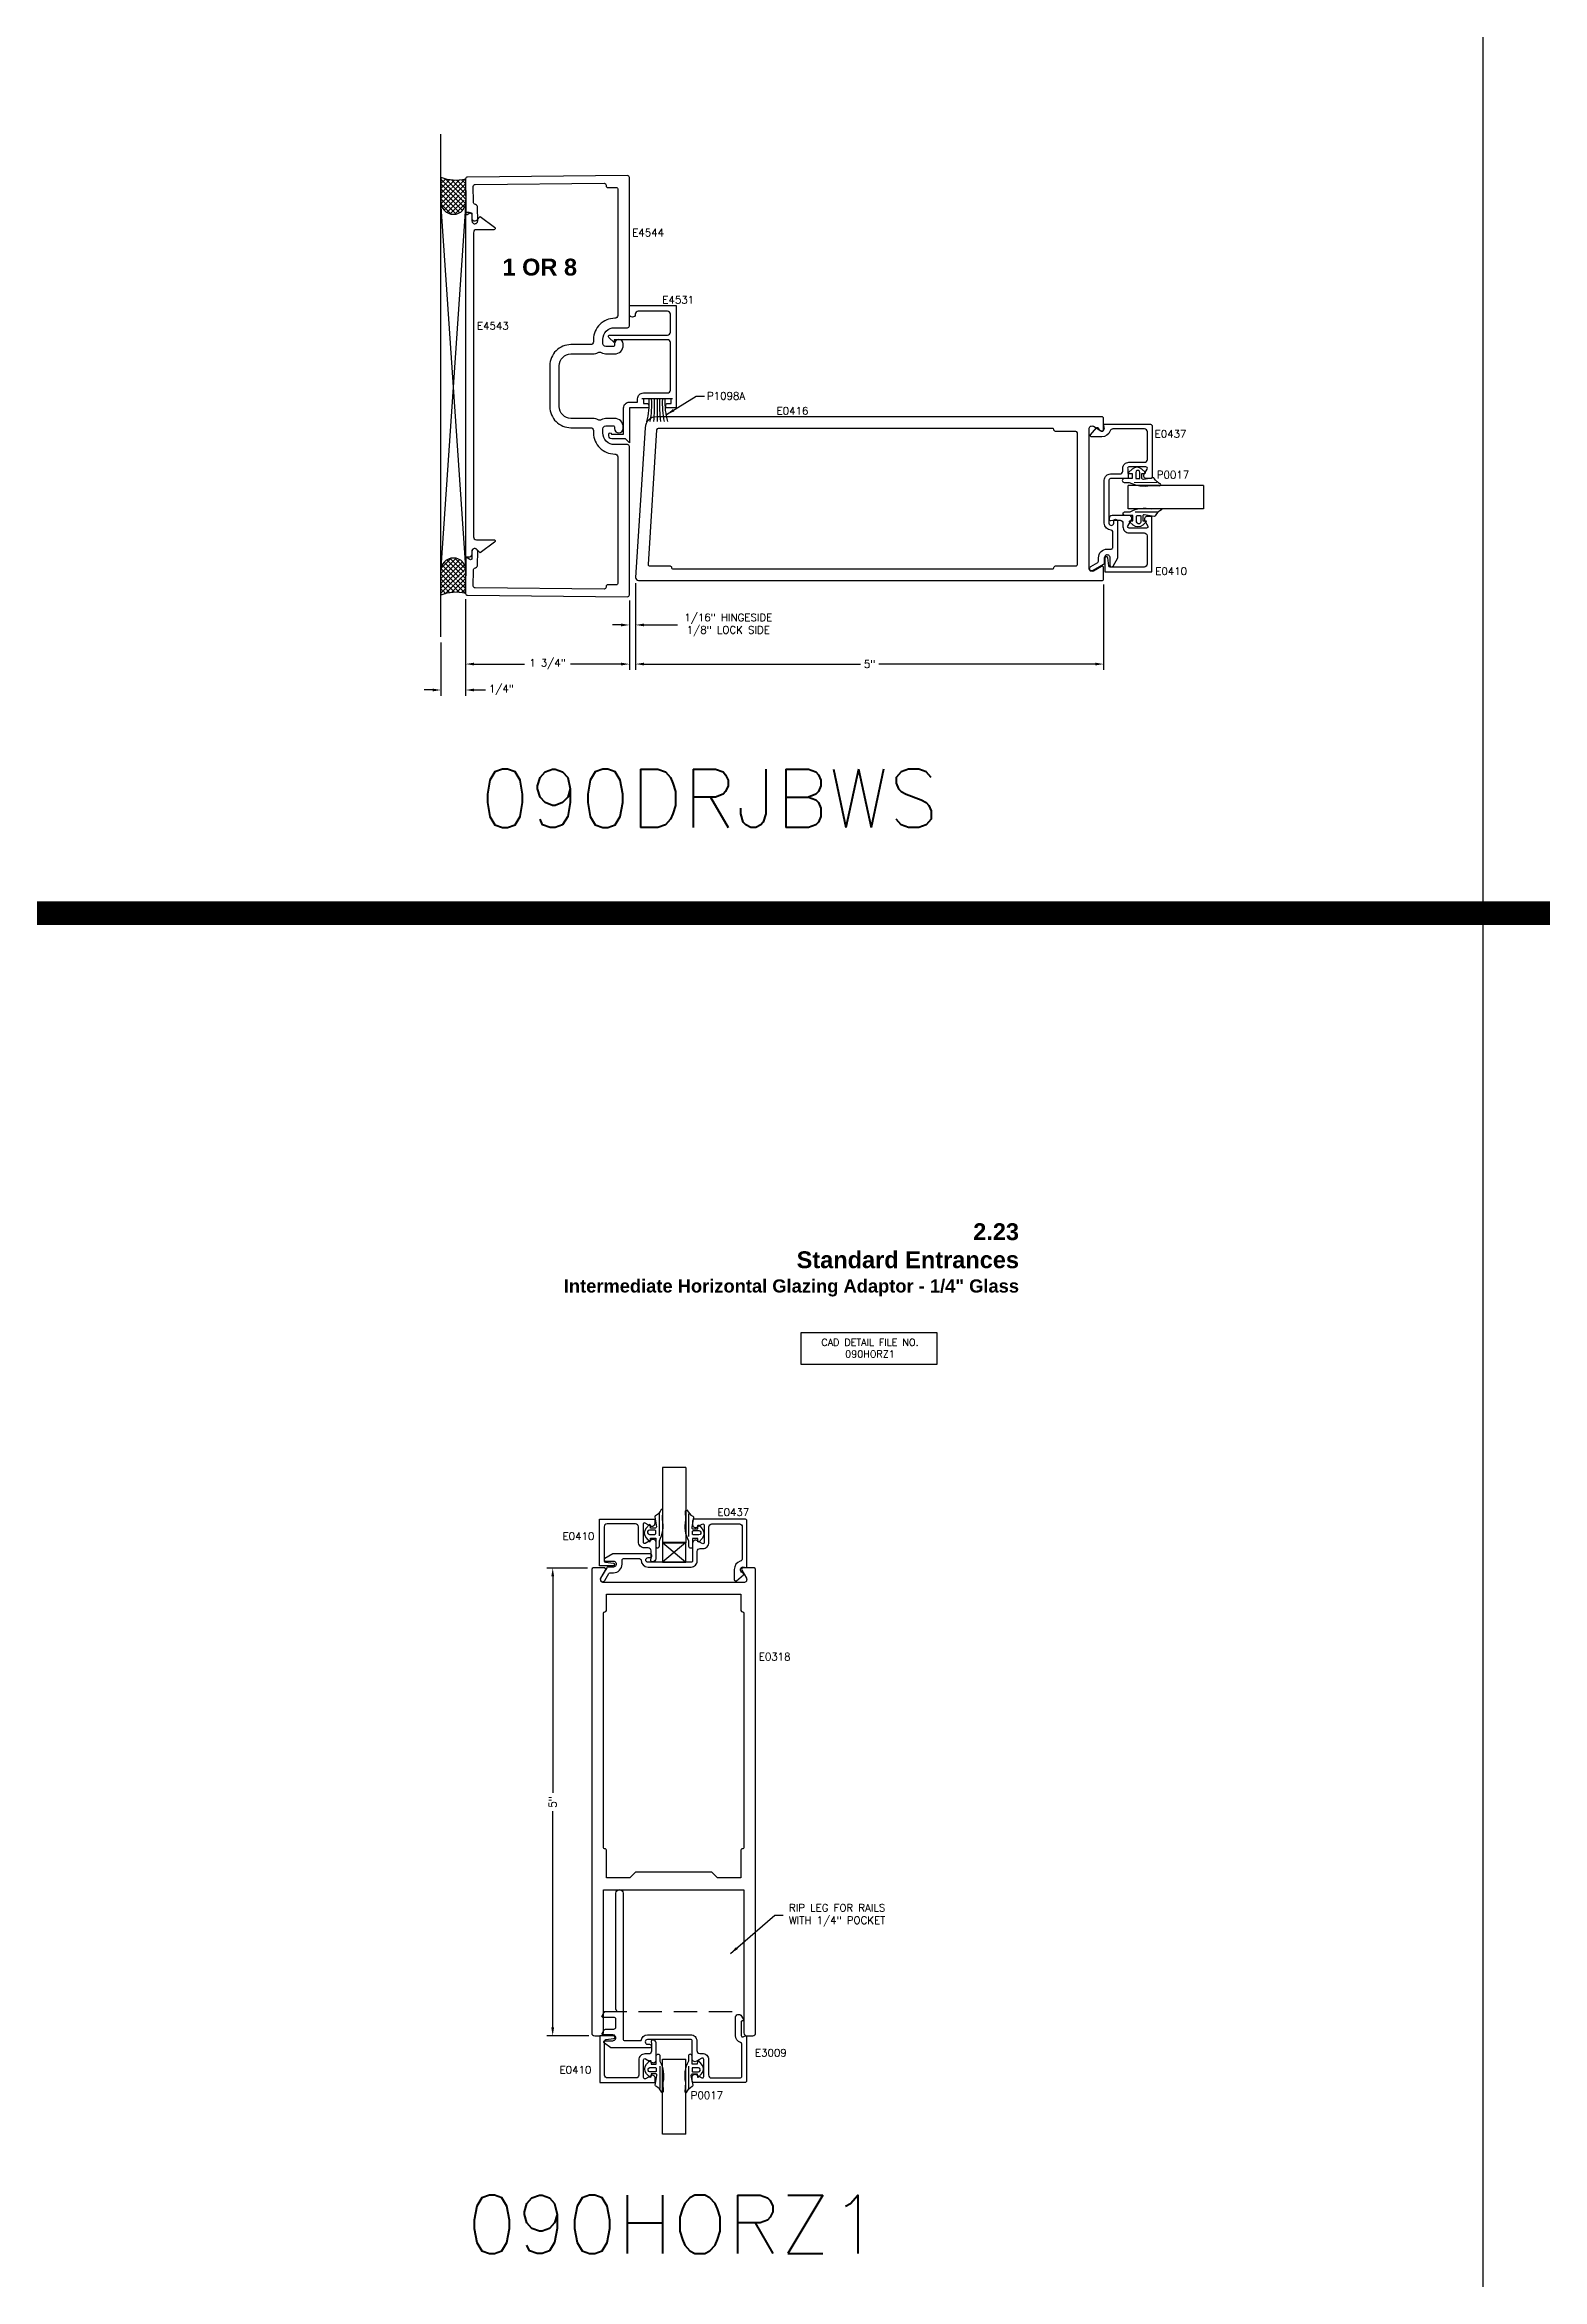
# Model space of a CAD drawing. Extents: x 0 to 130, y 0 to 90.
# Drawn here: x 59.54 to 75.54, y 45.28 to 69.16 of the extents above; entities that cross this region are included whole.
import ezdxf

# ---------------------------------------------------------------- set-up
doc = ezdxf.new("R2010")
doc.units = 0
doc.header["$MEASUREMENT"] = 0
doc.header["$PDMODE"] = 3
doc.linetypes.add('HIDDEN', pattern=[0.375, 0.25, -0.125])
doc.layers.get('DEFPOINTS').update_dxf_attribs({"linetype": 'CONTINUOUS'})
for name, color, linetype in [('R-ANNO-DIMS', 3, 'CONTINUOUS'), ('R-ANNO-TEXT', 6, 'CONTINUOUS'), ('R-DET1', 4, 'CONTINUOUS'), ('R-DET2', 2, 'CONTINUOUS'), ('R-DET3', 5, 'CONTINUOUS'), ('R-OTLN', 1, 'CONTINUOUS'), ('R-PAT1', 5, 'CONTINUOUS'), ('TITLE', 7, 'CONTINUOUS')]:
    doc.layers.add(name, color=color, linetype=linetype)
doc.styles.get("Standard").update_dxf_attribs({"font": 'simplex'})
doc.dimstyles.new('1X', dxfattribs={"dimscale": 0, "dimtxt": 0.08, "dimasz": 0.09, "dimexe": 0.062, "dimexo": 0.062, "dimgap": 0.045, "dimtad": 0, "dimdec": 4, "dimzin": 4, "dimtxsty": 'STANDARD', "dimcen": 0, "dimazin": 3, "dimtp": 0.02, "dimtfac": 1, "dimtdec": 4, "dimtofl": 0, "dimtmove": 0, "dimatfit": 3, "dimtolj": 1, "dimtzin": 4})

# ---------------------------------------------------------------- blocks, each defined once
blk = doc.blocks.new('*D48')
at = {"layer": 'DEFPOINTS', "color": 0}
for p in [(65.857, 63.466), (65.791, 63.281), (65.857, 62.959)]:
    blk.add_point(p, dxfattribs=at)
at = {"layer": 'R-ANNO-DIMS', "color": 0}
for p, q in [((65.857, 63.404), (65.857, 62.897)), ((65.791, 63.219), (65.791, 62.897)), ((65.701, 62.959), (65.611, 62.959)), ((65.947, 62.959), (66.303, 62.959))]:
    blk.add_line(p, q, dxfattribs=at)
for points in [[(65.701, 62.974), (65.701, 62.944), (65.791, 62.959)], [(65.947, 62.974), (65.947, 62.944), (65.857, 62.959)]]:
    blk.add_solid(points, dxfattribs=at)
at = {"layer": 'R-ANNO-DIMS', "color": 0, "insert": (66.847, 62.959), "char_height": 0.08, "attachment_point": 5}
blk.add_mtext('\\A1;1/16" HINGESIDE\\P1/8" LOCK SIDE', dxfattribs=at)
blk = doc.blocks.new('*D49')
at = {"layer": 'DEFPOINTS', "color": 0}
for p in [(65.857, 63.466), (70.857, 63.453), (70.857, 62.541)]:
    blk.add_point(p, dxfattribs=at)
at = {"layer": 'R-ANNO-DIMS', "color": 0}
for p, q in [((65.857, 63.404), (65.857, 62.479)), ((70.857, 63.391), (70.857, 62.479)), ((65.947, 62.541), (68.259, 62.541)), ((70.767, 62.541), (68.455, 62.541))]:
    blk.add_line(p, q, dxfattribs=at)
for points in [[(65.947, 62.556), (65.947, 62.526), (65.857, 62.541)], [(70.767, 62.556), (70.767, 62.526), (70.857, 62.541)]]:
    blk.add_solid(points, dxfattribs=at)
at = {"layer": 'R-ANNO-DIMS', "color": 0, "insert": (68.357, 62.541), "char_height": 0.08, "attachment_point": 5}
blk.add_mtext('\\A1;5"', dxfattribs=at)
blk = doc.blocks.new('*D51')
at = {"layer": 'DEFPOINTS', "color": 0}
for p in [(64.041, 63.296), (63.777, 62.832), (64.041, 62.264)]:
    blk.add_point(p, dxfattribs=at)
at = {"layer": 'R-ANNO-DIMS', "color": 0}
for p, q in [((64.041, 63.234), (64.041, 62.202)), ((63.777, 62.77), (63.777, 62.202)), ((63.687, 62.264), (63.597, 62.264)), ((64.131, 62.264), (64.252, 62.264))]:
    blk.add_line(p, q, dxfattribs=at)
for points in [[(63.687, 62.279), (63.687, 62.249), (63.777, 62.264)], [(64.131, 62.279), (64.131, 62.249), (64.041, 62.264)]]:
    blk.add_solid(points, dxfattribs=at)
at = {"layer": 'R-ANNO-DIMS', "color": 0, "insert": (64.423, 62.264), "char_height": 0.08, "attachment_point": 5}
blk.add_mtext('\\A1;1/4"', dxfattribs=at)
blk = doc.blocks.new('*D50')
at = {"layer": 'DEFPOINTS', "color": 0}
for p in [(64.041, 63.296), (65.791, 63.281), (65.791, 62.541)]:
    blk.add_point(p, dxfattribs=at)
at = {"layer": 'R-ANNO-DIMS', "color": 0}
for p, q in [((64.041, 63.234), (64.041, 62.479)), ((65.791, 63.219), (65.791, 62.479)), ((64.131, 62.541), (64.671, 62.541)), ((65.701, 62.541), (65.161, 62.541))]:
    blk.add_line(p, q, dxfattribs=at)
for points in [[(64.131, 62.556), (64.131, 62.526), (64.041, 62.541)], [(65.701, 62.556), (65.701, 62.526), (65.791, 62.541)]]:
    blk.add_solid(points, dxfattribs=at)
at = {"layer": 'R-ANNO-DIMS', "color": 0, "insert": (64.916, 62.541), "char_height": 0.08, "attachment_point": 5}
blk.add_mtext('\\A1;1 3/4"', dxfattribs=at)
blk = doc.blocks.new('S')
at = {"layer": 'R-DET2'}
for p, q in [((4.542, 7.201), (4.542, 8.004)), ((4.542, 8.004), (4.792, 8.004)), ((4.792, 7.201), (4.792, 8.004)), ((4.792, 7.201), (4.542, 7.201))]:
    blk.add_line(p, q, dxfattribs=at)
blk = doc.blocks.new('GLASS')
at = {"layer": 'R-DET2'}
blk.add_blockref('S', (-4.542, -7.201), dxfattribs=at)
blk = doc.blocks.new('QUARTER_INCH_GLASS')
at = {"layer": 'R-DET2'}
blk.add_blockref('GLASS', (0, 0), dxfattribs=at)
blk = doc.blocks.new('*D80')
at = {"layer": 'DEFPOINTS', "color": 0}
for p in [(65.403, 52.881), (64.971, 47.881), (65.419, 47.881)]:
    blk.add_point(p, dxfattribs=at)
at = {"layer": 'R-ANNO-DIMS', "color": 0}
for p, q in [((65.341, 52.881), (64.909, 52.881)), ((64.971, 52.791), (64.971, 50.48)), ((64.971, 47.971), (64.971, 50.283)), ((65.357, 47.881), (64.909, 47.881))]:
    blk.add_line(p, q, dxfattribs=at)
for points in [[(64.956, 52.791), (64.986, 52.791), (64.971, 52.881)], [(64.956, 47.971), (64.986, 47.971), (64.971, 47.881)]]:
    blk.add_solid(points, dxfattribs=at)
at = {"layer": 'R-ANNO-DIMS', "color": 0, "insert": (64.971, 50.381), "char_height": 0.08, "attachment_point": 5, "rotation": 90}
blk.add_mtext('\\A1;5"', dxfattribs=at)
blk = doc.blocks.new('1-4_P0017')
at = {"layer": 'R-DET2'}
for points in [[(-0.127, 0.093), (-0.131, 0.191, -0.280474), (-0.115, 0.201, 0.169063), (-0.053, 0.132, -0.378809), (-0.045, 0.121), (-0.064, 0.016, 0.346242), (-0.054, 0), (0, 0), (0.001, 0.03, -0.608656), (0.014, 0.036), (0.047, -0.001, -0.378617), (0.047, -0.104), (0.014, -0.141, -0.608656), (0.001, -0.135), (0, -0.105), (-0.055, -0.105), (-0.055, -0.19, -1), (-0.095, -0.19), (-0.095, -0.135, -0.175364)], [(0.032, -0.051, -0.341999), (0.012, -0.066), (-0.047, -0.066, -0.414214), (-0.055, -0.058), (-0.055, -0.029, -0.414214), (-0.047, -0.021), (0.012, -0.021, -0.341999), (0.032, -0.036, -0.127017)]]:
    blk.add_lwpolyline(points, format="xyb", close=True, dxfattribs=at)
blk.add_lwpolyline([(-0.095, -0.082), (-0.094, 0.158)], dxfattribs=at)
blk = doc.blocks.new('SETTING_BLOCK_BLOCK')
at = {"layer": 'R-DET2'}
for p, q in [((66.394, 53.152), (66.144, 53.152)), ((66.144, 53.152), (66.394, 53.152)), ((66.144, 53.152), (66.144, 52.942)), ((66.394, 53.152), (66.144, 52.942)), ((66.144, 53.152), (66.394, 52.942)), ((66.394, 52.942), (66.394, 53.152)), ((66.144, 52.942), (66.394, 52.942))]:
    blk.add_line(p, q, dxfattribs=at)
blk = doc.blocks.new('WEATHERING')
at = {"layer": 'R-DET2'}
for p, q in [((0, -0.221), (0, 0.107)), ((0, -0.057), (-0.242, -0.057))]:
    blk.add_line(p, q, dxfattribs=at)
for centre, radius, start, end in [((-0.047, 0.753), 0.727, 254.2862, 273.7059), ((-0.056, 0.985), 0.986, 259.0862, 273.2627), ((-0.084, 1.28), 1.311, 263.0594, 273.6647), ((-0.065, -1.394), 1.311, 87.1375, 97.7428), ((-0.042, -1.099), 0.986, 87.5395, 101.7159), ((-0.036, -0.867), 0.727, 87.0962, 106.516)]:
    blk.add_arc(centre, radius, start, end, dxfattribs=at)

msp = doc.modelspace()

# ---------------------------------------------------------------- hatches: boundary and pattern name
at = {"layer": 'R-PAT1'}
h = msp.add_hatch(dxfattribs=at)
h.set_pattern_fill('ANSI37', color=256, scale=0.3, style=0)
h.set_pattern_definition([(45, (54.202197, 60.858673), (-0.0265165, 0.0265165), []), (135, (54.202197, 60.858673), (-0.0265165, -0.0265165), [])])
edge = h.paths.add_edge_path()
edge.add_line((64.0410068, 67.7255466), (64.0443752, 67.4806567))
edge.add_line((63.7768084, 67.7432417), (63.7769004, 67.4806567))
edge.add_arc((63.9106378, 67.4806567), 0.1337374, 180, 368.29686323)
edge.add_arc((63.9377803, 68.1654788), 0.4518806, 249.13137157, 283.20510827)
h = msp.add_hatch(dxfattribs=at)
h.set_pattern_fill('ANSI37', color=256, scale=0.3, style=0)
h.set_pattern_definition([(315, (54.202197, 70.16296), (-0.0265165, -0.0265165), []), (225, (54.202197, 70.16296), (-0.0265165, 0.0265165), [])])
edge = h.paths.add_edge_path()
edge.add_line((64.0410068, 63.2960879), (64.0443752, 63.5409778))
edge.add_line((63.7768084, 63.2783928), (63.7769004, 63.5409778))
edge.add_arc((63.9106378, 63.5409778), 0.1337374, 351.70313677, 540)
edge.add_arc((63.9377803, 62.8561557), 0.4518806, 76.79489173, 110.86862843)

# ---------------------------------------------------------------- linework, layer by layer
at = {"layer": 'R-ANNO-TEXT'}
msp.add_lwpolyline([(67.6238915, 55.3973532), (69.0753715, 55.3973532), (69.0753715, 55.0552904), (67.6238915, 55.0552904)], close=True, dxfattribs=at)
at = {"layer": 'R-DET1', "color": 4, "linetype": 'CONTINUOUS'}
msp.add_lwpolyline([(64.3413753, 63.8700726, -0.7220754185), (64.3503337, 63.8430415), (64.1972168, 63.7290731), (64.1592956, 63.7669942, 0.6681788512), (64.1063753, 63.7450739), (64.1063754, 63.7130733, -0.4142136569), (64.0753754, 63.6820733), (64.0443752, 63.6820732), (64.0443752, 67.3700732), (64.0753754, 67.3700732, -0.4142137513), (64.1063754, 67.3390732), (64.1063753, 67.3070722, 0.6681815249), (64.1592958, 67.2851521), (64.1972168, 67.3230732), (64.3503338, 67.2091043, -0.7220739042), (64.3413753, 67.1820732), (64.1553753, 67.1820732, 0.4142135624), (64.1243753, 67.1510732), (64.1243753, 63.9010731, 0.4142135624), (64.1553753, 63.8700731)], format="xyb", close=True, dxfattribs=at)
at = {"layer": 'R-DET1'}
for points in [[(65.7287656, 65.2789552, -0.4142135624), (65.7907656, 65.3409552), (65.8777656, 65.3409552), (65.8777666, 65.3759552, -0.4142135624), (65.9397666, 65.4379552), (66.1977656, 65.4379542, 0.4142135624), (66.2287656, 65.4689542), (66.2287656, 65.9764532, 0.4142135624), (66.1977656, 66.0074532), (65.6257656, 66.0074532), (65.6257656, 65.9764532), (65.5701151, 66.0321036, -0.6681786379), (65.5806156, 66.0574542), (66.1977656, 66.0574532, 0.4142135624), (66.2287656, 66.0884532), (66.2287656, 66.2797042, 0.4142135624), (66.1977656, 66.3107042), (65.8837656, 66.3107042, 0.4233808722), (65.8527676, 66.2787042, -0.9999838711), (65.7907656, 66.2787052), (65.7907656, 66.3727052), (66.2907656, 66.3727052), (66.2907656, 65.2789552), (66.1777656, 65.2789552), (66.1777656, 65.3029552, -0.4142135624), (66.2007656, 65.3259552), (66.2347666, 65.3259542), (66.2347666, 65.3759552), (65.9397666, 65.3759552), (65.9397666, 65.3259542), (65.9747656, 65.3259552, -0.4142135624), (65.9977656, 65.3029552), (65.9977656, 65.2789552), (65.7907656, 65.2789552), (65.7907656, 64.9044542), (65.7477656, 64.9474542), (65.6017656, 64.9474552, -0.4142135624), (65.5707656, 64.9784552), (65.5707656, 64.9974552, -1), (65.6007656, 64.9974552), (65.7287656, 64.9974552)], [(65.5072591, 47.8914153, -0.5773403623), (65.4985991, 47.9064153), (65.5170013, 47.9382889, -0.2679566844), (65.5440655, 47.9539139), (65.6251489, 47.9539118, 0.4142217518), (65.6451494, 47.9739118), (65.6451494, 48.0589146, 0.4142135624), (65.6251494, 48.0789146), (65.5072654, 48.0789146, -0.5773502692), (65.4986052, 48.0939146), (65.5170801, 48.1259141, -0.2679568013), (65.5439278, 48.1414141), (65.645156, 48.1414114), (65.6551534, 48.1514088), (65.6451534, 48.1614088), (65.6451534, 49.4049118, -1), (65.7231494, 49.4049118), (65.7231494, 47.8499173, 0.4142135624), (65.7431494, 47.8299173), (65.9147223, 47.8299173, -0.381046899), (65.9842636, 47.8919163), (66.4452674, 47.8919163, -0.4142135624), (66.5102674, 47.8269163), (66.5102674, 47.7249033, 0.4142135624), (66.5412674, 47.6939033), (66.5702674, 47.6939033, -0.4142135624), (66.6352674, 47.6289033), (66.6352674, 47.4632674, 0.4208834483), (66.6666176, 47.4319173), (66.9712634, 47.4319173, 0.4142135624), (66.9912634, 47.4519173), (66.9912634, 47.7913437, 0.3302512533), (66.9770763, 47.8104803, -0.3316298443), (66.9224568, 47.884539), (66.9224609, 48.0748137, -0.7673185723), (66.988968, 48.0926334), (67.010616, 48.055138, -0.5773502692), (67.0019558, 48.040138), (66.9944559, 48.040138, 0.4142135624), (66.9844559, 48.030138), (66.9844559, 47.8841563, 0.5305008053), (67.0050225, 47.8702275), (67.0281965, 47.8814317, -0.5088240503), (67.0412654, 47.8719143), (67.0412654, 47.4019143, -0.4142135624), (67.0212654, 47.3819143), (66.4802634, 47.3819143, -0.4142135624), (66.4602634, 47.4019143), (66.4602634, 47.4394117, -0.5773590294), (66.5067641, 47.4662581), (66.5627631, 47.4339251, 0.5773590294), (66.5852634, 47.4469153), (66.5852634, 47.6289023, 0.5773411719), (66.5627638, 47.6418929), (66.5067627, 47.6095627, -0.5773411719), (66.4602634, 47.6364099), (66.4602634, 47.8269173, 0.4142135624), (66.4452634, 47.8419173), (65.9842675, 47.8419173, 1), (65.9842675, 47.7919143), (66.006103, 47.7919143, -1), (66.006103, 47.7519173), (65.5910756, 47.7519173), (65.5226474, 47.8014237, -0.771886887), (65.5303223, 47.8294143), (65.6137967, 47.8294143, 1.0056808964), (65.6141497, 47.8914123)]]:
    msp.add_lwpolyline(points, format="xyb", close=True, dxfattribs=at)
for points in [[(70.8640389, 64.0467477), (70.8640389, 64.5077516, -0.4142135624), (70.9290389, 64.5727516), (71.0310519, 64.5727516, 0.4142135624), (71.0620519, 64.6037516), (71.0620519, 64.6327516, -0.4142135624), (71.1270519, 64.6977516), (71.2930379, 64.6977516, 0.4142135624), (71.3240379, 64.7287516), (71.3240379, 65.0227466, 0.4142135624), (71.2930379, 65.0537466), (70.9559975, 65.0537466, 0.3256627349), (70.9264891, 65.0322468, -0.3256627349), (70.8379639, 64.9677476), (70.7295842, 64.9677476, -0.6370702608), (70.7180935, 64.9923894), (70.7790466, 65.0650305, -0.4779725156), (70.7946071, 65.0647336), (70.810188, 65.0446569, 0.8690679817), (70.8634642, 65.075168), (70.8575209, 65.0900383, -0.5305087646), (70.8668067, 65.1037496), (71.3590409, 65.1037496, -0.4142135624), (71.3740409, 65.0887496), (71.3740409, 64.5377476, -0.4142135624), (71.3590409, 64.5227476), (71.3165435, 64.5227476, -0.5773590294), (71.2896971, 64.5692483), (71.3220301, 64.6252472, 0.5773590294), (71.3090399, 64.6477476), (71.1270528, 64.6477476, 0.5773411719), (71.1140622, 64.6252479), (71.1195452, 64.5227476), (70.9290379, 64.5227476, 0.4142135624), (70.9140379, 64.5077476), (70.9140379, 64.0467502, 1), (70.9640409, 64.0467502), (70.9640409, 64.0687533, -1), (71.0040379, 64.0687533), (71.0040379, 63.6717502), (70.9540293, 63.5851309, -0.7673308308), (70.9260389, 63.5926308), (70.9260389, 63.6762809, 1.0057039516), (70.8640409, 63.6766325), (70.8640388, 63.6176322, -0.2679461651), (70.8565385, 63.6046422), (70.744536, 63.5399811, -0.9999753426), (70.7195374, 63.5832798), (70.7945392, 63.6265847, 0.2679423533), (70.8020389, 63.6395749), (70.8020389, 63.6766353, -0.4142135624), (70.8950389, 63.7696353), (70.9390389, 63.7696353, 0.4142135624), (70.9540389, 63.7846347), (70.9540389, 63.9567487, 0.4142119352), (70.9390389, 63.9717487, -0.4142119352), (70.8640379, 64.0467502)], [(70.915377, 64.0899103, 0.4559911352), (70.9324774, 64.0750583), (70.9553769, 64.0782943), (71.0324157, 64.0782963, -0.4142135624), (71.0634157, 64.0472963), (71.0634156, 64.0084843, 0.4157347224), (71.1285638, 63.9432953), (71.2893771, 63.9432943, -0.4142135624), (71.3203771, 63.9122943), (71.3203771, 63.6082973, -0.4142135624), (71.2893771, 63.5772973), (70.9256704, 63.5772943, -0.3788668862), (70.9107823, 63.5904663), (70.9002648, 63.6761233, 0.9407073484), (70.8703768, 63.6742953), (70.8703769, 63.5272963), (71.3703769, 63.5272963), (71.3703769, 64.1182957), (71.3230704, 64.1182973, 0.5773503096), (71.2962236, 64.0717973), (71.3285554, 64.0157953, -0.5773499476), (71.315565, 63.9932953), (71.1284154, 63.9932953, -0.5773500587), (71.1154251, 64.0157953), (71.1535303, 64.0817953, 0.5773539269), (71.1266835, 64.1282958), (70.9463771, 64.1282957, 0.4142112814), (70.915377, 64.0972957), (70.915377, 64.0899103)], [(66.0328273, 52.9480534, -0.4559911352), (66.0179753, 52.9651538), (66.0212113, 52.9880533), (66.0212133, 53.0650921, 0.4142135624), (65.9902133, 53.0960921), (65.9514013, 53.0960919, -0.4157347224), (65.8862123, 53.1612402), (65.8862113, 53.3220534, 0.4142135624), (65.8552113, 53.3530534), (65.5512143, 53.3530534, 0.4142135624), (65.5202143, 53.3220534), (65.5202113, 52.9583468, 0.3788668862), (65.5333833, 52.9434586), (65.6190403, 52.9329412, -0.9407073484), (65.6172123, 52.9030532), (65.4702133, 52.9030533), (65.4702133, 53.4030533), (66.0612127, 53.4030533), (66.0612143, 53.3557467, -0.5773503096), (66.0147143, 53.3288999), (65.9587123, 53.3612317, 0.5773499476), (65.9362123, 53.3482413), (65.9362123, 53.1610918, 0.5773500587), (65.9587123, 53.1481014), (66.0247123, 53.1862066, -0.5773539269), (66.0712128, 53.1593599), (66.0712127, 52.9790535, -0.4142112814), (66.0402127, 52.9480534), (66.0328273, 52.9480534)], [(65.9895314, 52.8916005), (66.4505353, 52.8916005, 0.4142135624), (66.5155353, 52.9566005), (66.5155353, 53.0586135, -0.4142135624), (66.5465353, 53.0896135), (66.5755353, 53.0896135, 0.4142135624), (66.6405353, 53.1546135), (66.6405353, 53.3205995, -0.4142135624), (66.6715353, 53.3515995), (66.9655303, 53.3515995, -0.4142135624), (66.9965303, 53.3205995), (66.9965303, 52.9835592, -0.3256627349), (66.9750305, 52.9540508, 0.3256627349), (66.9105313, 52.8655256), (66.9105313, 52.7571459, 0.6370702608), (66.9351731, 52.7456552), (67.0078141, 52.8066083, 0.4779725156), (67.0075173, 52.8221688), (66.9874405, 52.8377497, -0.8690679817), (67.0179517, 52.8910259), (67.032822, 52.8850826, 0.5305087646), (67.0465333, 52.8943684), (67.0465333, 53.3866025, 0.4142135624), (67.0315333, 53.4016025), (66.4805313, 53.4016025, 0.4142135624), (66.4655313, 53.3866025), (66.4655313, 53.3441052, 0.5773590294), (66.512032, 53.3172588), (66.5680309, 53.3495918, -0.5773590294), (66.5905313, 53.3366016), (66.5905313, 53.1546145, -0.5773411719), (66.5680316, 53.1416239), (66.5120305, 53.1739541, 0.5773411719), (66.4655313, 53.1471069), (66.4655313, 52.9565995, -0.4142135624), (66.4505313, 52.9415995), (65.9895339, 52.9415995, -1), (65.9895339, 52.9916025), (66.011537, 52.9916025, 1), (66.011537, 53.0315995), (65.6145339, 53.0315995), (65.5279146, 52.981591, 0.7673308308), (65.5354145, 52.9536005), (65.6190645, 52.9536005, -1.0057039516), (65.6194162, 52.8916025), (65.5604159, 52.8916005, 0.2679461651), (65.5474259, 52.8841002), (65.4827647, 52.7720977, 0.9999753426), (65.5260635, 52.7470991), (65.5693684, 52.8221009, -0.2679423533), (65.5823586, 52.8296005), (65.619419, 52.8296005, 0.4142135624), (65.712419, 52.9226005), (65.712419, 52.9666005, -0.4142135624), (65.7274184, 52.9816005), (65.8995324, 52.9816005, -0.4142119352), (65.9145324, 52.9666006, 0.4142119352), (65.9895339, 52.8915995)], [(65.5383137, 47.8410264), (65.6239697, 47.8515438, 0.9407073484), (65.6221417, 47.8814318), (65.4751427, 47.8814317), (65.4751427, 47.3814318), (66.0661421, 47.3814318), (66.0661437, 47.4287383, 0.5773503096), (66.0196437, 47.4555851), (65.9636417, 47.4232533, -0.5773499476), (65.9411417, 47.4362437), (65.9411417, 47.6233932, -0.5773500587), (65.9636417, 47.6363836), (66.0296417, 47.5982784, 0.5773539269), (66.0761422, 47.6251251), (66.0761421, 47.8054315, 0.4142135624), (66.0451421, 47.8364315), (66.0377567, 47.8364316, 0.4559911352), (66.0229047, 47.8193312), (66.0261407, 47.7964317), (66.0261427, 47.7193929, -0.4142135624), (65.9951427, 47.6883929), (65.9563307, 47.6883931, 0.4157347224), (65.8911417, 47.6232448), (65.8911407, 47.4624316, -0.4142135624), (65.8601407, 47.4314316), (65.5561437, 47.4314316, -0.4142135624), (65.5251437, 47.4624316), (65.5251407, 47.8261382, -0.3788668862), (65.5383127, 47.8410264)]]:
    msp.add_lwpolyline(points, format="xyb", dxfattribs=at)
at = {"layer": 'R-DET3'}
for p, q in [((63.7765604, 62.8323456), (63.7765604, 68.2038874)), ((64.0443752, 63.5714899), (63.7769004, 67.4806567)), ((64.0443752, 67.4806567), (63.7769004, 63.5714899))]:
    msp.add_line(p, q, dxfattribs=at)
at = {"layer": 'R-DET3', "linetype": 'HIDDEN'}
msp.add_line((65.513223, 48.1414141), (67.013223, 48.1414141), dxfattribs=at)
at = {"layer": 'R-OTLN'}
for points in [[(65.7707656, 66.1358172, 0.4142135624), (65.7907656, 66.1558172), (65.7907656, 67.7406419, 0.4167718538), (65.7705911, 67.7606412), (64.0608315, 67.7457203, 0.4142135624), (64.0410068, 67.7255466), (64.0442543, 67.3534171, 0.5773509043), (64.0563143, 67.3465938), (64.0846697, 67.3632965, -0.5773509043), (64.1072822, 67.3505029), (64.1079226, 67.2771135, 1.0000267742), (64.1699204, 67.2776546), (64.1686691, 67.4210222, 0.3350127021), (64.1459098, 67.4506366, -0.3350128733), (64.1231505, 67.480251), (64.1217019, 67.6462477, -0.4142135624), (64.1415266, 67.6664215), (65.5205911, 67.6784564, -0.4167718538), (65.5407656, 67.6584572), (65.5407656, 67.653806, 0.4167718538), (65.5609402, 67.6338068), (65.6506347, 67.6345896, -0.4167718538), (65.6657656, 67.6195901), (65.6657656, 66.2667994, -0.4176721343), (65.6344, 66.2358016, 0.4176721343), (65.4067465, 66.0108172), (65.4067465, 65.985849, -0.4142135624), (65.3757465, 65.954849), (65.1657656, 65.954849, 0.4142135624), (64.9407656, 65.729849), (64.9407656, 65.5108172), (64.9407656, 65.2917855, 0.4142135624), (65.1657656, 65.0667855), (65.3757465, 65.0667855, -0.4142135624), (65.4067465, 65.0357855), (65.4067465, 65.0108172, 0.4176721343), (65.6344, 64.7858329, -0.4176721343), (65.6657656, 64.754835), (65.6657656, 63.4020443, -0.4167718538), (65.6506347, 63.3870449), (65.5609402, 63.3878276, 0.4167718538), (65.5407656, 63.3678284), (65.5407656, 63.3631773, -0.4167718538), (65.5205911, 63.343178), (64.1415266, 63.355213, -0.4142135624), (64.1217019, 63.3753867), (64.1231505, 63.5413834, -0.3350130381), (64.1459098, 63.5709979, 0.3350129353), (64.1686692, 63.6006123), (64.1699204, 63.74398, 1.0000283891), (64.1079226, 63.744521), (64.1072822, 63.6711315, -0.5773505075), (64.0846697, 63.6583379), (64.0563143, 63.6750405, 0.5773505075), (64.0442543, 63.6682173), (64.0410068, 63.2960879, 0.4142135624), (64.0608315, 63.2759141), (65.7705911, 63.2609933, 0.4167718538), (65.7907656, 63.2809925), (65.7907656, 64.8658172, 0.4142135624), (65.7707656, 64.8858172), (65.6317465, 64.8858172, -0.4142135624), (65.5067465, 65.0108172), (65.5067465, 65.0557855, -0.4142135624), (65.5377465, 65.0867855), (65.6167465, 65.0867855, -0.4142135624), (65.6317465, 65.0717855), (65.6317465, 65.0572855, 1), (65.7247465, 65.0572855), (65.7247465, 65.0737855, 0.4142135624), (65.6317465, 65.1667855), (65.5517465, 65.1667855, 0.1319161202), (65.4891343, 65.1499738, -0.2782092013), (65.4571199, 65.150552, 0.1411141523), (65.4007465, 65.1667855), (65.1657656, 65.1667855, -0.4142135624), (65.0407656, 65.2917855), (65.0407656, 65.5108172), (65.0407656, 65.729849, -0.4142135624), (65.1657656, 65.854849), (65.4007465, 65.854849, 0.1411141523), (65.4571199, 65.8710824, -0.2782092013), (65.4891343, 65.8716606, 0.1319161202), (65.5517465, 65.854849), (65.6317465, 65.854849, 0.4142135624), (65.7247465, 65.947849), (65.7247465, 65.964349, 1), (65.6317465, 65.964349), (65.6317465, 65.949849, -0.4142135624), (65.6167465, 65.934849), (65.5377465, 65.934849, -0.4142135624), (65.5067465, 65.965849), (65.5067465, 66.0108172, -0.4142135624), (65.6317465, 66.1358172)], [(65.8880472, 63.4333767), (70.8370279, 63.4333767, 0.4142135624), (70.8570279, 63.4533767), (70.8570279, 63.5723738, 0.5788572264), (70.8344005, 63.5852431), (70.7474971, 63.5351092, -0.5765525474), (70.7009695, 63.5619793), (70.7010402, 65.0547926, -0.5771072747), (70.7474971, 65.081592), (70.8344005, 65.0314581, 0.5768173608), (70.8570279, 65.0443274), (70.8570279, 65.1633245, 0.4142135624), (70.8370279, 65.1833245), (66.0817944, 65.1833245, 0.3965021438), (65.9570608, 65.0662277), (65.8570759, 63.4663278, 0.4336234808), (65.8880472, 63.4333767)], [(70.5610644, 65.0273368), (70.3409814, 65.0273368, -0.4150943396), (70.3259907, 65.0423274), (70.3259907, 65.0433174, 0.4150943396), (70.3110001, 65.0583081), (66.0959568, 65.0583785, 0.3960444969), (66.0809857, 65.0443146), (65.9910084, 63.6053005, 0.4326240546), (66.0059792, 63.5893644), (66.2250543, 63.5893644, -0.4150943396), (66.2400449, 63.5743738), (66.2400449, 63.5733838, 0.4150943396), (66.2550356, 63.5583932), (70.3110001, 63.5583932, 0.4150943396), (70.3259907, 63.5733838), (70.3259907, 63.5743738, -0.4150943396), (70.3409814, 63.5893644), (70.561003, 63.5893644, 0.4146168951), (70.576003, 63.6043851), (70.5760644, 65.0123574, 0.4138103446)], [(65.529223, 52.8814317), (65.403223, 52.8814317, 0.4133333333), (65.388223, 52.8664317), (65.388223, 47.9124317, 0.4129032258), (65.419223, 47.8814317), (65.482223, 47.8814317, 0.4129032258), (65.513223, 47.9124317), (65.513223, 49.4434317), (67.013223, 49.4434317), (67.013223, 47.9124317, 0.4129032258), (67.044223, 47.8814317), (67.107223, 47.8814317, 0.4129032258), (67.138223, 47.9124317), (67.138223, 52.8664317, 0.4133333333), (67.123223, 52.8814317), (67.0027234, 52.8814317, 0.5773489088), (66.989733, 52.8589318), (67.0399621, 52.7719316, -0.5773489088), (67.0131153, 52.7254317), (66.263223, 52.7254317), (65.5133307, 52.7254317, -0.5773503456), (65.4864839, 52.7719317), (65.5367134, 52.8589317, 0.5773503456), (65.5237231, 52.8814317)], [(66.732223, 49.5684317), (66.670223, 49.6304317), (65.856223, 49.6304317), (65.794223, 49.5684317), (65.544223, 49.5684317), (65.544223, 49.8654317, 0.423001409), (65.528723, 49.8804317, -0.423001409), (65.513223, 49.8954317), (65.513223, 52.3984317, -0.4133333333), (65.528223, 52.4134317), (65.529223, 52.4134317, 0.4133333333), (65.544223, 52.4284317), (65.544223, 52.6004317), (66.982223, 52.6004317), (66.982223, 52.4284317, 0.4133333333), (66.997223, 52.4134317), (66.998223, 52.4134317, -0.4133333333), (67.013223, 52.3984317), (67.013223, 49.8954317, -0.423001409), (66.997723, 49.8804317, 0.423001409), (66.982223, 49.8654317), (66.982223, 49.5684317), (66.732223, 49.5684317)]]:
    msp.add_lwpolyline(points, format="xyb", close=True, dxfattribs=at)
at = {"layer": 'R-PAT1'}
for p, q in [((63.7768084, 67.7432417), (63.7769004, 67.4806567)), ((64.0410068, 67.7255466), (64.0443752, 67.4806567)), ((63.7768084, 63.2783928), (63.7769004, 63.5409778)), ((64.0410068, 63.2960879), (64.0443752, 63.5409778))]:
    msp.add_line(p, q, dxfattribs=at)
for centre, radius, start, end in [((63.9377803, 68.1654788), 0.4518806, 249.13137157, 283.20510827), ((63.9106378, 67.4806567), 0.1337374, 180, 8.29686323), ((63.9106378, 63.5409778), 0.1337374, 351.70313677, 180), ((63.9377803, 62.8561557), 0.4518806, 76.79489173, 110.86862843)]:
    msp.add_arc(centre, radius, start, end, dxfattribs=at)
at = {"layer": 'TITLE'}
msp.add_line((74.9080005, 89.8789502), (74.9080005, 14.8789502), dxfattribs=at)
at = {"layer": 'TITLE', "const_width": 0.25}
msp.add_lwpolyline([(0.25, 59.8789502), (122.9080005, 59.8789502)], dxfattribs=at)

# ---------------------------------------------------------------- block references
at = {"layer": 'R-DET2', "rotation": 90}
for name, p in [('WEATHERING', (66.0285501, 65.37451)), ('QUARTER_INCH_GLASS', (71.9225108, 64.1985654))]:
    msp.add_blockref(name, p, dxfattribs=at)
at = {"layer": 'R-DET2', "xscale": -1, "rotation": 180}
msp.add_blockref('QUARTER_INCH_GLASS', (66.1439768, 53.9537364), dxfattribs=at)
at = {"layer": 'R-DET2'}
msp.add_blockref('QUARTER_INCH_GLASS', (66.1439337, 46.8292979), dxfattribs=at)
at = {"layer": 'R-DET3', "xscale": -1}
for p, rotation in [((71.2661565, 64.5777476), 270), ((66.5152634, 47.4752364), 180)]:
    msp.add_blockref('1-4_P0017', p, dxfattribs=dict(at, rotation=rotation))
at = {"layer": 'R-DET3'}
for p, rotation in [((71.2755196, 64.0732958), 270), ((66.0211422, 47.4753604), 180)]:
    msp.add_blockref('1-4_P0017', p, dxfattribs=dict(at, rotation=rotation))
at = {"layer": 'R-DET3', "xscale": -1}
msp.add_blockref('1-4_P0017', (66.0162128, 53.3064812), dxfattribs=at)
at = {"layer": 'R-DET3'}
for name, p in [('1-4_P0017', (66.5205313, 53.3013138)), ('SETTING_BLOCK_BLOCK', (0, 0))]:
    msp.add_blockref(name, p, dxfattribs=at)

# ---------------------------------------------------------------- texts
at = {"layer": 'R-ANNO-TEXT', "char_height": 0.08}
for s, insert, attachment_point in [('\\A1;E4544', (65.8205923, 67.1515233), 4), ('\\A1;E4531', (66.1425861, 66.4334604), 4), ('E4543', (64.1616984, 66.1558604), 4), ('\\A1;P1098A', (66.6191396, 65.4063966), 4), ('E0416', (67.362979, 65.2471908), 4), ('\\A1;E0437', (71.4021611, 65.0006487), 4), ('\\A1;P0017', (71.4245521, 64.5647679), 4), ('\\A1;E0410', (71.4088186, 63.5336296), 4), ('E0437', (67.0706426, 53.4773358), 6), ('E0410', (65.416094, 53.2205381), 6), ('E0318', (67.5119836, 51.9335204), 6), ('RIP LEG FOR RAILS\\PWITH 1/4" POCKET', (67.4955302, 49.1698945), 4), ('\\A1;E0410', (65.383649, 47.517257), 6), ('\\A1;E3009', (67.4715382, 47.7005002), 6), ('\\A1;P0017', (66.4448684, 47.245887), 4)]:
    msp.add_mtext(s, dxfattribs=dict(at, insert=insert, attachment_point=attachment_point))
at = {"layer": 'R-ANNO-TEXT'}
for s, insert, char_height, width, attachment_point in [('{\\fArial|b1|i0|c0|p34;1 OR 8}', (65.2310788, 66.8733227, 6.2106922), 0.18, 7.44, 3), ('CAD DETAIL FILE NO.\\P090HORZ1', (68.3605738, 55.3317705), 0.075, 1.875, 2)]:
    msp.add_mtext(s, dxfattribs=dict(at, insert=insert, char_height=char_height, width=width, attachment_point=attachment_point))
at = {"layer": 'TITLE'}
for s, p in [('090DRJBWS', (64.1933243, 60.7926901)), ('090HORZ1', (64.0531412, 45.5552006))]:
    msp.add_text(s, height=0.625, dxfattribs=at).set_placement(p)
at = {"layer": 'TITLE', "insert": (69.9526031, 56.5651672, 6.2106922), "char_height": 0.18, "width": 7.44, "attachment_point": 3}
msp.add_mtext('{\\fArial|b1|i0|c0|p34;2.23\\PStandard Entrances\\P\\H0.7778x;Intermediate Horizontal Glazing Adaptor - 1/4" Glass}', dxfattribs=at)

# ---------------------------------------------------------------- dimensions: what is measured, and where the dimension line sits
at = {"layer": 'R-ANNO-DIMS'}
dim = msp.add_linear_dim(base=(64.0410068, 62.2642496), p1=(63.7765604, 62.8323456), p2=(64.0410068, 63.2960879), dimstyle='1X', override={"dimscale": 1, "dimpost": '"'}, dxfattribs=at)
dim.commit()
dim.dimension.update_dxf_attribs({"geometry": '*D51', "text_midpoint": (64.4230068, 62.2642496), "dimtype": 160})
for base, p1, p2, picture, middle in [((65.7907656, 62.5406409), (64.0410068, 63.2960879), (65.7907656, 63.2809925), '*D50', (64.9158862, 62.5406409)), ((70.8570279, 62.5406409), (65.8570759, 63.4663289), (70.8570279, 63.4533767), '*D49', (68.3570519, 62.5406409))]:
    dim = msp.add_linear_dim(base=base, p1=p1, p2=p2, dimstyle='1X', override={"dimscale": 1, "dimpost": '"'}, dxfattribs=at)
    dim.commit()
    dim.dimension.update_dxf_attribs({"geometry": picture, "text_midpoint": middle})
dim = msp.add_linear_dim(base=(65.8570759, 62.9589), p1=(65.7907656, 63.2809925), p2=(65.8570759, 63.4663289), text='<> HINGESIDE\\P1/8" LOCK SIDE', dimstyle='1X', override={"dimscale": 1, "dimpost": '"'}, dxfattribs=at)
dim.commit()
dim.dimension.update_dxf_attribs({"geometry": '*D48', "text_midpoint": (66.8470759, 62.9589), "dimtype": 160})
dim = msp.add_linear_dim(base=(64.9705409, 47.8814317), p1=(65.403223, 52.8814317), p2=(65.419223, 47.8814317), angle=90, dimstyle='1X', override={"dimscale": 1, "dimpost": '"'}, dxfattribs=at)
dim.commit()
dim.dimension.update_dxf_attribs({"geometry": '*D80', "text_midpoint": (64.9705409, 50.3814317)})

# ---------------------------------------------------------------- leaders
at = {"layer": 'R-ANNO-TEXT'}
for points in [[(66.1874017, 65.2064988), (66.5029098, 65.4049866), (66.5929098, 65.4049866)], [(66.8702153, 48.7603984), (67.3435302, 49.1698945), (67.4335302, 49.1698945)]]:
    msp.add_leader(points, dimstyle='1X', override={"dimscale": 1}, dxfattribs=at)

doc.saveas('drawing.dxf')
